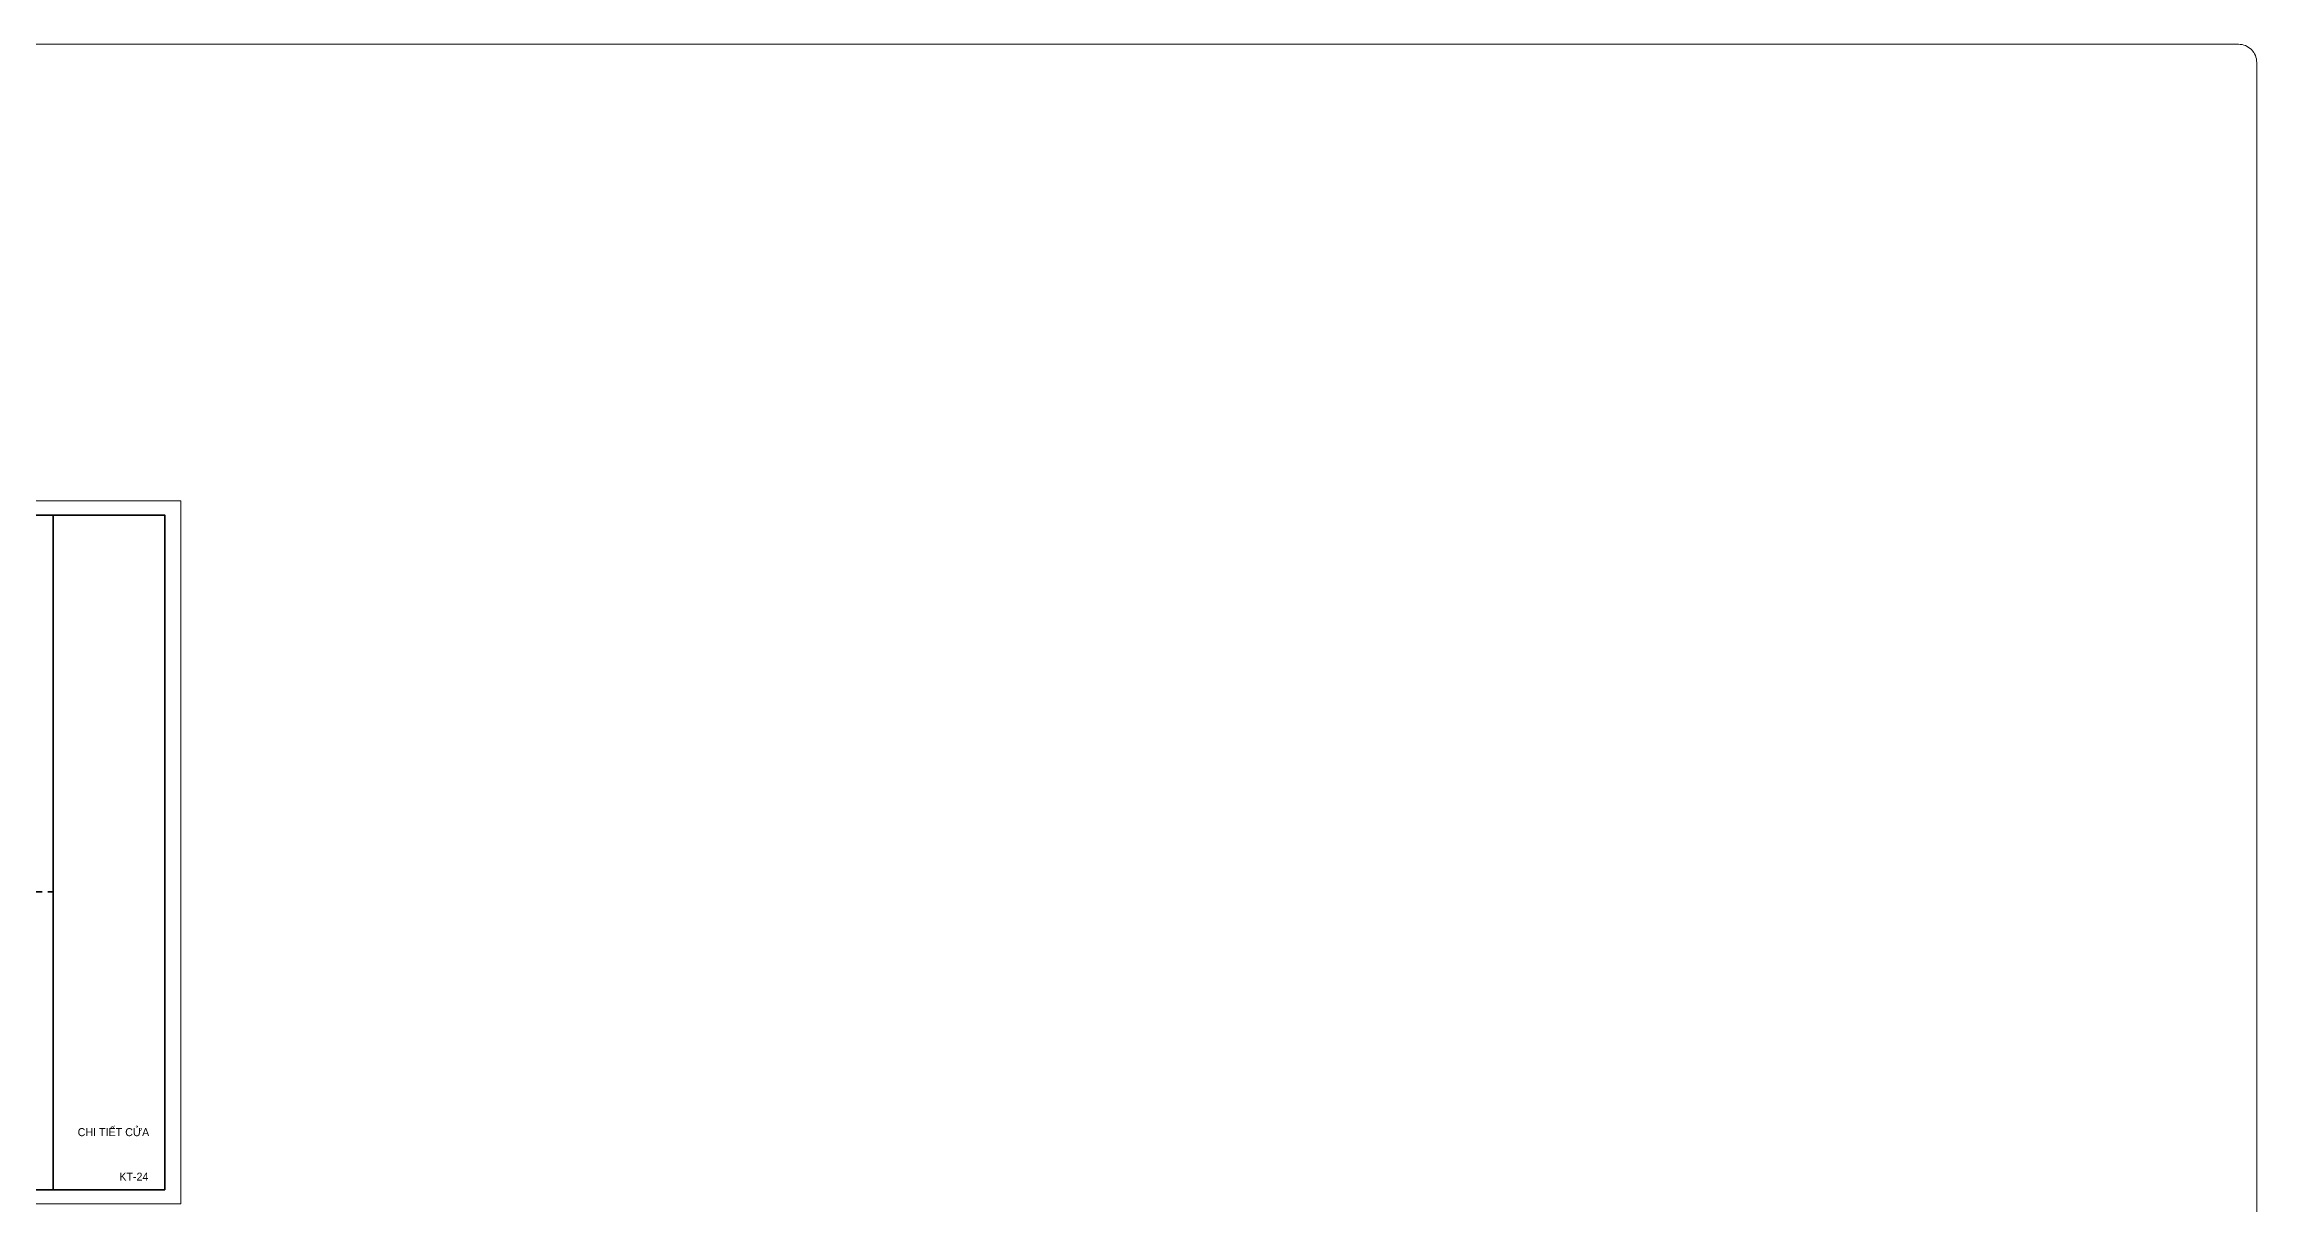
# Model space of a CAD drawing. Header units: millimetres. Extents: x -529782 to -142003, y -492574 to -273331.
# Drawn here: x -190988 to -166794, y -429971 to -417297 of the extents above; entities that cross this region are included whole.
import ezdxf
from ezdxf.enums import TextEntityAlignment as Align

# ---------------------------------------------------------------- set-up
doc = ezdxf.new("R2010")
doc.units = ezdxf.units.MM
doc.header["$LTSCALE"] = 500
doc.header["$MEASUREMENT"] = 0
doc.linetypes.add('HIDDEN', pattern=[0.375, 0.25, -0.125])
for name, color, linetype, lineweight in [('1.cat 30', 30, 'CONTINUOUS', 35), ('2.thay 145', 145, 'CONTINUOUS', 18), ('3.manh 08', 8, 'CONTINUOUS', 9), ('9.text \xad white', 7, 'CONTINUOUS', 15), ('CA.dim 08', 251, 'CONTINUOUS', 13), ('cat', 4, 'CONTINUOUS', 35)]:
    doc.layers.add(name, color=color, linetype=linetype, lineweight=lineweight)
doc.styles.add('CA.JSC1', font='')
doc.styles.get('CA.JSC1').set_extended_font_data('.VnAvantH')

# ---------------------------------------------------------------- blocks, each defined once
blk = doc.blocks.new('khung co loan')
at = {"layer": '1.cat 30'}
blk.add_lwpolyline([(1158, -14553), (1158, -303), (20658, -303), (20658, -14553)], close=True, dxfattribs=at)
blk.add_lwpolyline([(18298, -303), (18298, -14553)], dxfattribs=at)
at = {"layer": '3.manh 08'}
blk.add_lwpolyline([(0, -14850), (21000, -14850), (21000, 0), (0, 0)], close=True, dxfattribs=at)

msp = doc.modelspace()

# ---------------------------------------------------------------- linework, layer by layer
at = {"layer": 'CA.dim 08', "color": 2}
msp.add_lwpolyline([(-261005, -417497.3, -0.4142136), (-260805, -417297.3), (-166993.5, -417297.3, -0.4142136), (-166793.5, -417497.3), (-166793.5, -468861.3, -0.4142136), (-166993.5, -469061.3), (-260805, -469061.3, -0.4142136), (-261005, -468861.3)], format="xyb", close=True, dxfattribs=at)
at = {"layer": 'cat', "linetype": 'HIDDEN'}
msp.add_line((-199761.3, -426560.6), (-190892, -426560.6), dxfattribs=at)

# ---------------------------------------------------------------- block references
at = {"layer": '2.thay 145', "xscale": 0.5174686212558299, "yscale": 0.5174686212558299, "zscale": 0.5174686212558299}
msp.add_blockref('khung co loan', (-200360.7, -422287.1), dxfattribs=at)

# ---------------------------------------------------------------- texts
at = {"layer": '9.text \xad white', "style": 'CA.JSC1'}
msp.add_text('chi tiÕt cöa', height=87.5, dxfattribs=at).set_placement((-190623, -429232.7))
msp.add_text('kt-24', height=87.5, dxfattribs=at).set_placement((-190008.3, -429719.4), align=Align.CENTER)

doc.saveas('drawing.dxf')
